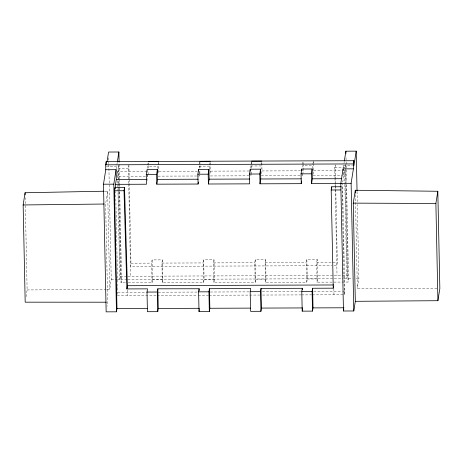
<?xml version="1.0" encoding="UTF-8"?>
<svg xmlns="http://www.w3.org/2000/svg" width="463" height="463" viewBox="0 0 463 463"><rect width="100%" height="100%" fill="white"/><g stroke="black" fill="none" stroke-linecap="round" stroke-linejoin="round"><path stroke-width="0.35" stroke-dasharray="2.31 1.74" d="M26.044 296.742L27.12 289.954L25.193 197.782M104.788 191.196L107.659 191.144L105.622 204.009L107.682 302.2L107.022 306.338M116.659 169.279L116.925 164.406M117.035 163.717L117.255 162.334M147.084 171.362L117.567 171.466L116.803 176.293L147.761 176.183L147.714 174.076M118.395 183.371L118.077 168.248L118.586 165.031M128.714 183.377L128.396 168.214L128.801 165.638M106.843 289.358L109.719 289.334L111.247 279.687L108.828 164.296M117.486 294.277L117.793 292.344L115.681 191.532M127.059 279.455L119.83 279.478L120.339 276.261L118.412 184.095M125.375 282.852L121.057 282.864L121.566 279.652L119.691 190.224M129.206 179.436L130.96 263.192L130.45 266.404L331.768 265.687M147.772 164.984L148.096 162.912M147.031 180.778L147.159 175.188M147.975 174.8L148.525 171.356M158.091 164.944L158.415 162.878M158.624 172.699L158.693 164.307M128.257 282.841L152.009 282.754L151.598 263.117L152.107 259.899L162.426 259.865L162.837 279.502L162.328 282.719L203.598 282.569L204.114 279.357L203.697 259.714L214.016 259.679L214.427 279.316L213.918 282.534L255.194 282.384L255.703 279.172L255.292 259.529L265.606 259.494L266.022 279.131L265.507 282.349L306.784 282.204L307.293 278.986L306.882 259.349L317.201 259.309L317.612 278.946L317.103 282.164L348.054 282.054L348.564 278.836L346.555 182.92M152.009 282.754L152.518 279.536L152.107 259.899M162.328 282.719L161.917 263.077L162.426 259.865M199.188 168.283L199.802 162.038M197.215 176.004L199.35 175.998L200.114 171.171L197.979 171.177M209.519 168.943L209.461 166.142L210.115 162.004M210.104 173.203L210.434 171.136L210.225 161.315M203.598 282.569L203.188 262.932L203.697 259.714M213.918 282.534L213.507 262.897L214.016 259.679M250.778 168.098L251.392 161.859M251.16 174.435L251.704 170.986L249.644 170.992M261.271 164.579L261.711 161.819M261.589 173.706L262.023 170.951L261.815 161.13M255.194 282.384L254.783 262.747L255.292 259.529M265.507 282.349L265.096 262.712L265.606 259.494M302.542 164.429L302.871 162.363M302.75 174.25L303.294 170.801L303.178 165.193M312.861 164.394L313.301 161.633M313.468 163.752L313.613 170.766L312.849 175.593L342.365 175.483M306.784 282.204L306.373 262.562L306.882 259.349M317.103 282.164L316.692 262.527L317.201 259.309M334.975 177.584L334.761 167.473L335.166 164.903M343.644 167.762L343.928 163.589M344.038 162.901L344.252 161.523M342.747 182.144L343.297 178.695L343.193 173.787M342.412 170.662L344.57 170.656L343.806 175.477L343.731 171.97M343.94 278.68L346.833 278.668L347.343 275.45L345.08 167.438L345.589 164.22L348.054 282.054M335.287 164.978L337.324 262.452L336.815 265.669L332.486 265.687M312.317 294.867L344.281 294.752L344.79 291.534L342.533 183.522M436.979 288.478L357.355 288.449L358.883 278.801L357.326 204.519M27.12 289.954L106.125 289.363M106.282 166.506L116.601 166.472M199.142 166.176L209.461 166.142M250.738 165.991L261.051 165.957L261.115 168.764M343.598 165.661L352.54 165.627M118.077 168.248L128.396 168.214M334.761 167.473L345.08 167.438M158.844 171.322L197.267 171.183M210.434 171.136L248.955 170.997M262.023 170.951L300.452 170.812M301.158 170.812L303.294 170.801M313.613 170.766L341.688 170.668M158.074 176.143L196.503 176.004M210.381 175.957L248.805 175.818M261.259 175.772L302.53 175.627L302.489 173.521M130.96 263.192L151.598 263.117M161.917 263.077L203.188 262.932M213.507 262.897L254.783 262.747M265.096 262.712L306.373 262.562M316.692 262.527L337.324 262.452M120.339 276.261L127.221 276.237M127.91 276.237L333.412 275.502M334.136 275.497L341.839 275.473M342.527 275.468L347.343 275.45M127.782 279.449L343.216 278.68M111.247 279.687L116.751 279.664M117.44 279.664L121.566 279.652M152.518 279.536L162.837 279.502M204.114 279.357L214.427 279.316M255.703 279.172L266.022 279.131M307.293 278.986L317.612 278.946M348.564 278.836L352.69 278.824M356.134 278.813L358.883 278.801M117.793 292.344L146.707 292.24M158.277 292.199L198.037 292.06M210.329 292.014L249.366 291.875M262.376 291.829L300.695 291.69M313.706 291.644L341.902 291.545M342.626 291.54L344.79 291.534M117.284 295.562L156.465 295.423M157.183 295.417L197.591 295.272M198.314 295.272L208.414 295.238M209.137 295.232L259.645 295.053M262.533 295.041L300.776 294.908M301.494 294.902L311.599 294.867M357.054 191.537L357.268 201.631M355.387 194.587L355.538 201.81M355.555 202.528L357.355 288.449M346.029 157.675L346.544 182.196M344.57 170.656L344.842 183.614M344.854 184.338L346.833 278.668M342.024 186.739L344.281 294.752M334.986 178.307L335.079 182.636M335.09 183.36L335.137 185.524M335.154 186.248L335.212 189.136M335.229 189.859L337.023 275.491M333.835 288.472L333.968 294.786M313.41 160.945L313.451 163.051M312.704 168.578L312.647 165.771L302.327 165.806L302.385 168.613M303.12 162.386L303.167 164.492M251.513 161.871L251.675 169.585M250.853 171.605L250.882 173.006M250.894 173.706L250.94 175.813M199.923 162.056L199.981 164.857M199.999 165.557L200.085 169.771M199.246 171.084L199.35 175.998M158.635 161.5L158.682 163.601M157.918 168.428L157.871 166.327L147.552 166.362L147.697 173.376M148.345 162.941L148.391 165.042M148.403 165.742L148.496 169.956M128.905 164.996L129.194 178.712M128.731 184.095L130.659 276.226M127.481 289.913L127.603 295.527M119.147 164.255L119.448 178.683M119.466 179.401L119.616 186.612M119.633 187.336L119.674 189.5M118.603 165.754L118.997 184.552M119.008 185.275L119.072 188.163M119.089 188.887L119.13 191.057M119.147 191.78L121.057 282.864M117.567 171.466L117.747 180.107M117.764 180.825L117.915 188.03M117.932 188.748L119.83 279.478M108.695 157.802L108.753 160.69M108.77 161.408L108.817 163.572M107.659 191.144L109.719 289.334"/><path stroke-width="0.69" d="M106.247 302.2L25.187 302.177L23.15 204.964L25.089 192.741L104.071 191.213M127.441 287.812L124.53 187.521L115.021 187.55L114.511 190.768L116.977 308.595L116.468 311.813L106.149 311.854L103.475 184.199L105.772 169.724L105.668 164.816L106.177 161.599L353.813 160.713L353.917 165.621L356.209 151.146L345.89 151.187L344.362 160.835M107.046 161.685L108.573 152.032L118.893 151.997L119.101 162.096M116.468 311.813L113.794 184.164L116.086 169.689L105.772 169.724M117.365 161.645L118.893 151.997M115.605 187.932L115.53 184.332L116.294 179.511L116.086 169.689M199.159 290.845L199.113 288.75L157.842 288.814L158.253 308.451L157.744 311.668L147.425 311.703L147.014 292.066L147.523 288.848L126.885 288.924L124.02 190.733L124.53 187.521M116.572 289.034L116.873 287.106M126.885 288.924L127.394 285.706L333.759 284.971M115.53 184.332L146.487 184.222L146.279 174.401L147.043 169.58L157.362 169.539L157.565 179.36L156.801 184.187L198.077 184.037L198.401 181.971M156.801 184.187L156.598 174.366L157.362 169.539M157.744 311.668L157.333 292.026L157.842 288.814M198.077 184.037L197.869 174.215L198.633 169.394L208.952 169.354L209.16 179.175L208.396 184.002L249.667 183.852L249.459 174.036L250.223 169.209L260.542 169.174L260.75 178.99L259.986 183.817L301.257 183.666L301.697 180.911M208.396 184.002L208.188 174.181L208.952 169.354M302.327 289.699L302.293 288.293L261.022 288.443L261.433 308.08L260.924 311.298L250.605 311.333L250.194 291.696L250.703 288.478L209.432 288.715L209.843 308.265L209.334 311.483L199.015 311.518L199.321 309.591M259.986 183.817L259.778 173.995L260.542 169.174M260.924 311.298L260.513 291.661L261.022 288.443M301.257 183.666L301.054 173.851L301.818 169.024L312.137 168.989L312.34 178.805L311.576 183.632L341.092 183.527M311.576 183.632L311.368 173.81L312.137 168.989M333.557 286.256L333.25 288.183L312.612 288.258L313.023 307.895L312.513 311.113L302.2 311.148L301.783 291.511L302.293 288.293M302.2 311.148L302.605 308.578M312.513 311.113L312.103 291.476L312.612 288.258M333.25 288.183L331.195 189.992L331.705 186.774L341.335 186.739M355.318 301.315L437.911 300.701L439.85 288.478L437.813 191.265L355.3 190.258L353.257 203.124L355.318 301.315L353.79 310.968L343.471 311.003L340.797 183.354L343.089 168.879L353.408 168.839L353.304 163.931L353.813 160.713M353.79 310.968L351.116 183.313L353.408 168.839M343.471 311.003L343.777 309.076M437.911 300.701L435.88 203.489L437.813 191.265M199.015 311.518L198.61 291.852L199.113 288.75M209.334 311.483L208.929 291.817L209.432 288.715M23.15 204.964L104.187 204.027M148.316 161.535L158.635 161.5M199.906 161.35L210.225 161.315M251.502 161.165L261.815 161.13M105.668 164.816L353.304 163.931M146.279 174.401L156.598 174.366M197.869 174.215L208.188 174.181M249.459 174.036L259.778 173.995M301.054 173.851L311.368 173.81M116.294 179.511L146.528 179.401M157.565 179.36L198.129 179.216M209.16 179.175L249.719 179.031M260.75 178.99L301.309 178.845M312.34 178.805L341.856 178.701M103.475 184.199L113.794 184.164M340.797 183.354L351.116 183.313M114.511 190.768L124.02 190.733M331.195 189.992L340.826 189.957M147.014 292.066L157.333 292.026M198.61 291.852L208.929 291.817M250.194 291.696L260.513 291.661M301.783 291.511L312.103 291.476M116.977 308.595L147.217 308.491M158.253 308.451L199.524 308.3M209.843 308.265L250.402 308.121M261.433 308.08L302.709 307.936M313.023 307.895L343.98 307.785M353.257 203.124L435.88 203.489M356.209 151.146L357.042 190.814M355.3 190.258L355.358 193.146M345.89 151.187L345.936 153.351M343.089 168.879L343.118 170.28M331.705 186.774L331.734 188.221M301.818 169.024L301.847 170.425M250.223 169.209L250.257 170.61M198.633 169.394L198.662 170.795M115.021 187.55L115.05 188.997M106.177 161.599L106.235 164.406M25.089 192.741L25.129 194.9"/></g></svg>
